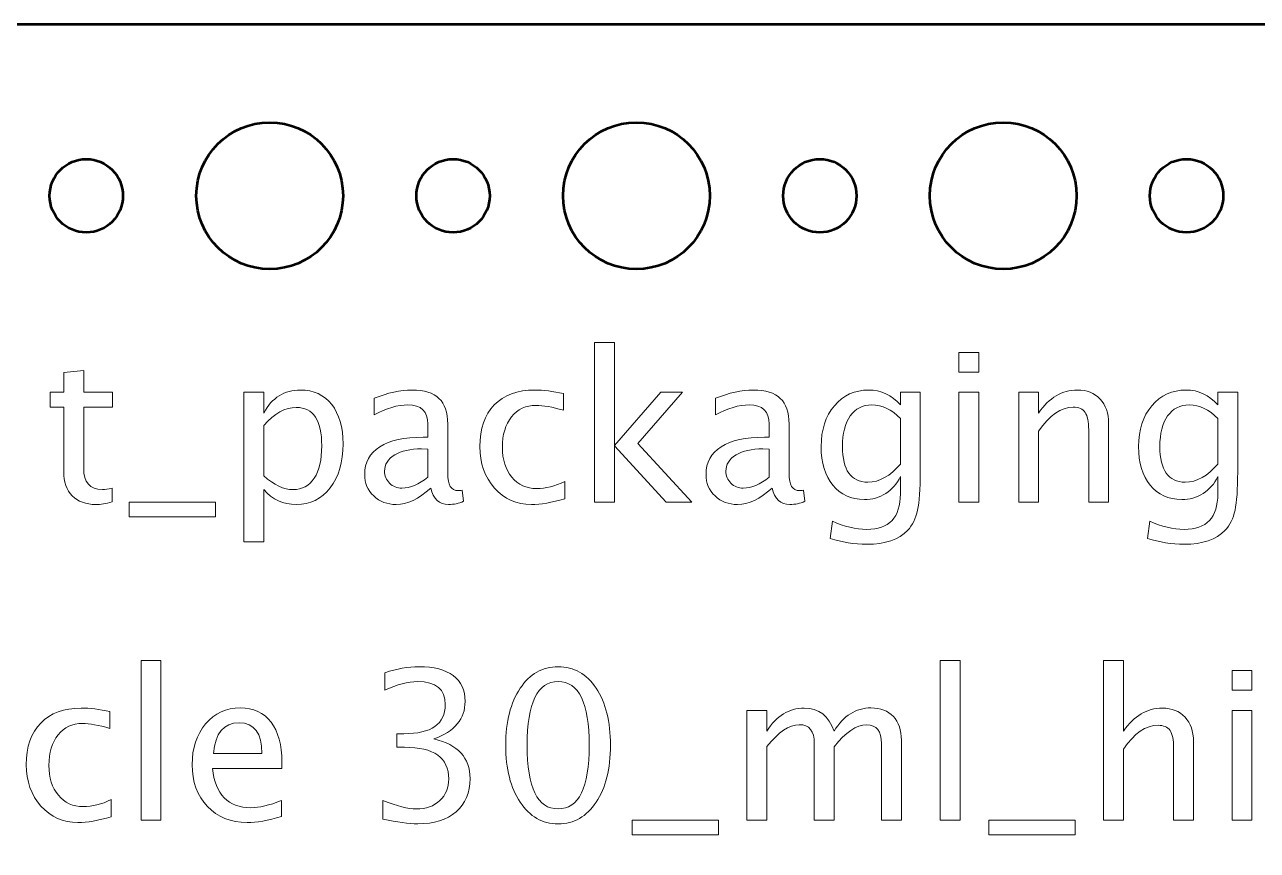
# Model space of a CAD drawing. Header units: centimetres. Extents: x -10.4 to 10.4, y -14.9 to 14.9.
# Drawn here: x -1.75 to 3.29, y 11.57 to 14.95 of the extents above; entities that cross this region are included whole.
import ezdxf

# ---------------------------------------------------------------- set-up
doc = ezdxf.new("R2010")
doc.units = ezdxf.units.CM
doc.header["$MEASUREMENT"] = 0
doc.layers.add('Layer 1', color=7, linetype='Continuous')

msp = doc.modelspace()

# ---------------------------------------------------------------- linework, layer by layer
at = {"layer": 'Layer 1', "lineweight": 53}
for points, knots in [([(-10.45, -14.45), (-10.45, -14.45), (-10.45, 14.45), (-10.45, 14.45), (-10.45, 14.45), (-10.45, 14.72614), (-10.22614, 14.95), (-9.95, 14.95), (-9.95, 14.95), (-9.95, 14.95), (9.95, 14.95), (9.95, 14.95), (9.95, 14.95), (10.22614, 14.95), (10.45, 14.72614), (10.45, 14.45), (10.45, 14.45), (10.45, 14.45), (10.45, -14.45), (10.45, -14.45), (10.45, -14.45), (10.45, -14.72614), (10.22614, -14.95), (9.95, -14.95), (9.95, -14.95), (9.95, -14.95), (-9.95, -14.95), (-9.95, -14.95), (-9.95, -14.95), (-10.22614, -14.95), (-10.45, -14.72614), (-10.45, -14.45)], [0, 0, 0, 0, 0.1111111, 0.1111111, 0.1111111, 0.1111111, 0.2222222, 0.2222222, 0.2222222, 0.2222222, 0.3333333, 0.3333333, 0.3333333, 0.3333333, 0.4444444, 0.4444444, 0.4444444, 0.4444444, 0.5555556, 0.5555556, 0.5555556, 0.5555556, 0.6666667, 0.6666667, 0.6666667, 0.6666667, 0.7777778, 0.7777778, 0.7777778, 0.7777778, 1, 1, 1, 1]), ([(-0.45, 14.25), (-0.45, 14.41569), (-0.58431, 14.55), (-0.75, 14.55), (-0.75, 14.55), (-0.91569, 14.55), (-1.05, 14.41569), (-1.05, 14.25), (-1.05, 14.25), (-1.05, 14.08431), (-0.91569, 13.95), (-0.75, 13.95), (-0.75, 13.95), (-0.58431, 13.95), (-0.45, 14.08431), (-0.45, 14.25)], [0, 0, 0, 0, 0.2, 0.2, 0.2, 0.2, 0.4, 0.4, 0.4, 0.4, 0.6, 0.6, 0.6, 0.6, 1, 1, 1, 1]), ([(1.05, 14.25), (1.05, 14.41569), (0.91569, 14.55), (0.75, 14.55), (0.75, 14.55), (0.58431, 14.55), (0.45, 14.41569), (0.45, 14.25), (0.45, 14.25), (0.45, 14.08431), (0.58431, 13.95), (0.75, 13.95), (0.75, 13.95), (0.91569, 13.95), (1.05, 14.08431), (1.05, 14.25)], [0, 0, 0, 0, 0.2, 0.2, 0.2, 0.2, 0.4, 0.4, 0.4, 0.4, 0.6, 0.6, 0.6, 0.6, 1, 1, 1, 1]), ([(2.55, 14.25), (2.55, 14.41569), (2.41569, 14.55), (2.25, 14.55), (2.25, 14.55), (2.08431, 14.55), (1.95, 14.41569), (1.95, 14.25), (1.95, 14.25), (1.95, 14.08431), (2.08431, 13.95), (2.25, 13.95), (2.25, 13.95), (2.41569, 13.95), (2.55, 14.08431), (2.55, 14.25)], [0, 0, 0, 0, 0.2, 0.2, 0.2, 0.2, 0.4, 0.4, 0.4, 0.4, 0.6, 0.6, 0.6, 0.6, 1, 1, 1, 1]), ([(-1.35, 14.25), (-1.35, 14.33284), (-1.41716, 14.4), (-1.5, 14.4), (-1.5, 14.4), (-1.58284, 14.4), (-1.65, 14.33284), (-1.65, 14.25), (-1.65, 14.25), (-1.65, 14.16716), (-1.58284, 14.1), (-1.5, 14.1), (-1.5, 14.1), (-1.41716, 14.1), (-1.35, 14.16716), (-1.35, 14.25)], [0, 0, 0, 0, 0.2, 0.2, 0.2, 0.2, 0.4, 0.4, 0.4, 0.4, 0.6, 0.6, 0.6, 0.6, 1, 1, 1, 1]), ([(0.15, 14.25), (0.15, 14.33284), (0.08284, 14.4), (0, 14.4), (0, 14.4), (-0.08284, 14.4), (-0.15, 14.33284), (-0.15, 14.25), (-0.15, 14.25), (-0.15, 14.16716), (-0.08284, 14.1), (0, 14.1), (0, 14.1), (0.08284, 14.1), (0.15, 14.16716), (0.15, 14.25)], [0, 0, 0, 0, 0.2, 0.2, 0.2, 0.2, 0.4, 0.4, 0.4, 0.4, 0.6, 0.6, 0.6, 0.6, 1, 1, 1, 1]), ([(1.65, 14.25), (1.65, 14.33284), (1.58284, 14.4), (1.5, 14.4), (1.5, 14.4), (1.41716, 14.4), (1.35, 14.33284), (1.35, 14.25), (1.35, 14.25), (1.35, 14.16716), (1.41716, 14.1), (1.5, 14.1), (1.5, 14.1), (1.58284, 14.1), (1.65, 14.16716), (1.65, 14.25)], [0, 0, 0, 0, 0.2, 0.2, 0.2, 0.2, 0.4, 0.4, 0.4, 0.4, 0.6, 0.6, 0.6, 0.6, 1, 1, 1, 1]), ([(3.15, 14.25), (3.15, 14.33284), (3.08284, 14.4), (3, 14.4), (3, 14.4), (2.91716, 14.4), (2.85, 14.33284), (2.85, 14.25), (2.85, 14.25), (2.85, 14.16716), (2.91716, 14.1), (3, 14.1), (3, 14.1), (3.08284, 14.1), (3.15, 14.16716), (3.15, 14.25)], [0, 0, 0, 0, 0.2, 0.2, 0.2, 0.2, 0.4, 0.4, 0.4, 0.4, 0.6, 0.6, 0.6, 0.6, 1, 1, 1, 1])]:
    msp.add_open_spline(points, degree=3, knots=knots, dxfattribs=at)
at = {"layer": 'Layer 1', "color": 5, "lineweight": 9}
for points, knots in [([(0.57856, 12.99732), (0.57856, 12.99732), (0.57856, 13.6501), (0.57856, 13.6501), (0.57856, 13.6501), (0.57856, 13.6501), (0.65984, 13.6501), (0.65984, 13.6501), (0.65984, 13.6501), (0.65984, 13.6501), (0.65984, 13.22832), (0.65984, 13.22832), (0.65984, 13.22832), (0.65984, 13.22832), (0.85034, 13.44606), (0.85034, 13.44606), (0.85034, 13.44606), (0.85034, 13.44606), (0.93811, 13.44606), (0.93811, 13.44606), (0.93811, 13.44606), (0.93811, 13.44606), (0.75608, 13.23665), (0.75608, 13.23665), (0.75608, 13.23665), (0.75608, 13.23665), (0.97621, 12.99732), (0.97621, 12.99732), (0.97621, 12.99732), (0.97621, 12.99732), (0.87151, 12.99732), (0.87151, 12.99732), (0.87151, 12.99732), (0.87151, 12.99732), (0.65984, 13.22747), (0.65984, 13.22747), (0.65984, 13.22747), (0.65984, 13.22747), (0.65984, 12.99732), (0.65984, 12.99732), (0.65984, 12.99732), (0.65984, 12.99732), (0.57856, 12.99732), (0.57856, 12.99732)], [0, 0, 0, 0, 0.0833333, 0.0833333, 0.0833333, 0.0833333, 0.1666667, 0.1666667, 0.1666667, 0.1666667, 0.25, 0.25, 0.25, 0.25, 0.3333333, 0.3333333, 0.3333333, 0.3333333, 0.4166667, 0.4166667, 0.4166667, 0.4166667, 0.5, 0.5, 0.5, 0.5, 0.5833333, 0.5833333, 0.5833333, 0.5833333, 0.6666667, 0.6666667, 0.6666667, 0.6666667, 0.75, 0.75, 0.75, 0.75, 0.8333333, 0.8333333, 0.8333333, 0.8333333, 1, 1, 1, 1]), ([(2.06884, 13.52818), (2.06884, 13.52818), (2.06884, 13.60946), (2.06884, 13.60946), (2.06884, 13.60946), (2.06884, 13.60946), (2.15012, 13.60946), (2.15012, 13.60946), (2.15012, 13.60946), (2.15012, 13.60946), (2.15012, 13.52818), (2.15012, 13.52818), (2.15012, 13.52818), (2.15012, 13.52818), (2.06884, 13.52818), (2.06884, 13.52818)], [0, 0, 0, 0, 0.2, 0.2, 0.2, 0.2, 0.4, 0.4, 0.4, 0.4, 0.6, 0.6, 0.6, 0.6, 1, 1, 1, 1]), ([(-1.39475, 12.99746), (-1.41987, 12.99055), (-1.44174, 12.98716), (-1.46022, 12.98716), (-1.46022, 12.98716), (-1.50171, 12.98716), (-1.53403, 12.99901), (-1.55717, 13.02272), (-1.55717, 13.02272), (-1.58045, 13.04643), (-1.59202, 13.07931), (-1.59202, 13.1215), (-1.59202, 13.1215), (-1.59202, 13.1215), (-1.59202, 13.38509), (-1.59202, 13.38509), (-1.59202, 13.38509), (-1.59202, 13.38509), (-1.64819, 13.38509), (-1.64819, 13.38509), (-1.64819, 13.38509), (-1.64819, 13.38509), (-1.64819, 13.44606), (-1.64819, 13.44606), (-1.64819, 13.44606), (-1.64819, 13.44606), (-1.59202, 13.44606), (-1.59202, 13.44606), (-1.59202, 13.44606), (-1.59202, 13.44606), (-1.59202, 13.52719), (-1.59202, 13.52719), (-1.59202, 13.52719), (-1.59202, 13.52719), (-1.51074, 13.53496), (-1.51074, 13.53496), (-1.51074, 13.53496), (-1.51074, 13.53496), (-1.51074, 13.44606), (-1.51074, 13.44606), (-1.51074, 13.44606), (-1.51074, 13.44606), (-1.39306, 13.44606), (-1.39306, 13.44606), (-1.39306, 13.44606), (-1.39306, 13.44606), (-1.39306, 13.38509), (-1.39306, 13.38509), (-1.39306, 13.38509), (-1.39306, 13.38509), (-1.51074, 13.38509), (-1.51074, 13.38509), (-1.51074, 13.38509), (-1.51074, 13.38509), (-1.51074, 13.13617), (-1.51074, 13.13617), (-1.51074, 13.13617), (-1.51074, 13.07747), (-1.4852, 13.04812), (-1.43426, 13.04812), (-1.43426, 13.04812), (-1.42339, 13.04812), (-1.41027, 13.04995), (-1.39475, 13.05348), (-1.39475, 13.05348), (-1.39475, 13.05348), (-1.39475, 12.99746), (-1.39475, 12.99746)], [0, 0, 0, 0, 0.0555556, 0.0555556, 0.0555556, 0.0555556, 0.1111111, 0.1111111, 0.1111111, 0.1111111, 0.1666667, 0.1666667, 0.1666667, 0.1666667, 0.2222222, 0.2222222, 0.2222222, 0.2222222, 0.2777778, 0.2777778, 0.2777778, 0.2777778, 0.3333333, 0.3333333, 0.3333333, 0.3333333, 0.3888889, 0.3888889, 0.3888889, 0.3888889, 0.4444444, 0.4444444, 0.4444444, 0.4444444, 0.5, 0.5, 0.5, 0.5, 0.5555556, 0.5555556, 0.5555556, 0.5555556, 0.6111111, 0.6111111, 0.6111111, 0.6111111, 0.6666667, 0.6666667, 0.6666667, 0.6666667, 0.7222222, 0.7222222, 0.7222222, 0.7222222, 0.7777778, 0.7777778, 0.7777778, 0.7777778, 0.8333333, 0.8333333, 0.8333333, 0.8333333, 0.8888889, 0.8888889, 0.8888889, 0.8888889, 1, 1, 1, 1]), ([(-0.85542, 12.83391), (-0.85542, 12.83391), (-0.85542, 13.44606), (-0.85542, 13.44606), (-0.85542, 13.44606), (-0.85542, 13.44606), (-0.77414, 13.44606), (-0.77414, 13.44606), (-0.77414, 13.44606), (-0.77414, 13.44606), (-0.77414, 13.36125), (-0.77414, 13.36125), (-0.77414, 13.36125), (-0.74084, 13.42404), (-0.69074, 13.45537), (-0.624, 13.45537), (-0.624, 13.45537), (-0.56995, 13.45537), (-0.52748, 13.43575), (-0.49643, 13.39638), (-0.49643, 13.39638), (-0.46539, 13.35701), (-0.44986, 13.30325), (-0.44986, 13.23509), (-0.44986, 13.23509), (-0.44986, 13.16087), (-0.4675, 13.1009), (-0.50264, 13.05546), (-0.50264, 13.05546), (-0.53778, 13.00988), (-0.58406, 12.98716), (-0.64135, 12.98716), (-0.64135, 12.98716), (-0.69455, 12.98716), (-0.73886, 13.00748), (-0.77414, 13.04826), (-0.77414, 13.04826), (-0.77414, 13.04826), (-0.77414, 12.83391), (-0.77414, 12.83391), (-0.77414, 12.83391), (-0.77414, 12.83391), (-0.85542, 12.83391), (-0.85542, 12.83391)], [0, 0, 0, 0, 0.0833333, 0.0833333, 0.0833333, 0.0833333, 0.1666667, 0.1666667, 0.1666667, 0.1666667, 0.25, 0.25, 0.25, 0.25, 0.3333333, 0.3333333, 0.3333333, 0.3333333, 0.4166667, 0.4166667, 0.4166667, 0.4166667, 0.5, 0.5, 0.5, 0.5, 0.5833333, 0.5833333, 0.5833333, 0.5833333, 0.6666667, 0.6666667, 0.6666667, 0.6666667, 0.75, 0.75, 0.75, 0.75, 0.8333333, 0.8333333, 0.8333333, 0.8333333, 1, 1, 1, 1]), ([(-0.0913, 13.05447), (-0.14012, 13.0096), (-0.18711, 12.98716), (-0.23227, 12.98716), (-0.23227, 12.98716), (-0.26938, 12.98716), (-0.30028, 12.99873), (-0.3247, 13.02201), (-0.3247, 13.02201), (-0.34925, 13.0453), (-0.36153, 13.07465), (-0.36153, 13.11007), (-0.36153, 13.11007), (-0.36153, 13.15903), (-0.34092, 13.19671), (-0.29972, 13.22296), (-0.29972, 13.22296), (-0.25851, 13.2492), (-0.19939, 13.26233), (-0.12234, 13.26233), (-0.12234, 13.26233), (-0.12234, 13.26233), (-0.10329, 13.26233), (-0.10329, 13.26233), (-0.10329, 13.26233), (-0.10329, 13.26233), (-0.10329, 13.31637), (-0.10329, 13.31637), (-0.10329, 13.31637), (-0.10329, 13.36844), (-0.13039, 13.39441), (-0.18471, 13.39441), (-0.18471, 13.39441), (-0.22676, 13.39441), (-0.27277, 13.38114), (-0.32258, 13.35461), (-0.32258, 13.35461), (-0.32258, 13.35461), (-0.32258, 13.4215), (-0.32258, 13.4215), (-0.32258, 13.4215), (-0.26783, 13.44408), (-0.21618, 13.45537), (-0.16778, 13.45537), (-0.16778, 13.45537), (-0.11797, 13.45537), (-0.08114, 13.44408), (-0.05757, 13.42136), (-0.05757, 13.42136), (-0.03387, 13.39864), (-0.02201, 13.36365), (-0.02201, 13.31637), (-0.02201, 13.31637), (-0.02201, 13.31637), (-0.02201, 13.1136), (-0.02201, 13.1136), (-0.02201, 13.1136), (-0.02201, 13.06717), (-0.00776, 13.04389), (0.02089, 13.04389), (0.02089, 13.04389), (0.02441, 13.04389), (0.02964, 13.04445), (0.03655, 13.04558), (0.03655, 13.04558), (0.03655, 13.04558), (0.04234, 13.00042), (0.04234, 13.00042), (0.04234, 13.00042), (0.02385, 12.99153), (0.00353, 12.98716), (-0.01877, 12.98716), (-0.01877, 12.98716), (-0.05673, 12.98716), (-0.08086, 13.0096), (-0.0913, 13.05447)], [0, 0, 0, 0, 0.05, 0.05, 0.05, 0.05, 0.1, 0.1, 0.1, 0.1, 0.15, 0.15, 0.15, 0.15, 0.2, 0.2, 0.2, 0.2, 0.25, 0.25, 0.25, 0.25, 0.3, 0.3, 0.3, 0.3, 0.35, 0.35, 0.35, 0.35, 0.4, 0.4, 0.4, 0.4, 0.45, 0.45, 0.45, 0.45, 0.5, 0.5, 0.5, 0.5, 0.55, 0.55, 0.55, 0.55, 0.6, 0.6, 0.6, 0.6, 0.65, 0.65, 0.65, 0.65, 0.7, 0.7, 0.7, 0.7, 0.75, 0.75, 0.75, 0.75, 0.8, 0.8, 0.8, 0.8, 0.85, 0.85, 0.85, 0.85, 0.9, 0.9, 0.9, 0.9, 1, 1, 1, 1]), ([(0.45649, 13.01087), (0.40386, 12.99506), (0.35842, 12.98716), (0.32018, 12.98716), (0.32018, 12.98716), (0.2595, 12.98716), (0.20927, 13.0096), (0.16933, 13.05433), (0.16933, 13.05433), (0.1294, 13.0992), (0.10936, 13.15579), (0.10936, 13.22395), (0.10936, 13.22395), (0.10936, 13.29676), (0.12912, 13.35363), (0.16863, 13.39427), (0.16863, 13.39427), (0.20814, 13.43505), (0.26331, 13.45537), (0.33415, 13.45537), (0.33415, 13.45537), (0.36901, 13.45537), (0.40823, 13.45057), (0.45141, 13.44098), (0.45141, 13.44098), (0.45141, 13.44098), (0.45141, 13.37239), (0.45141, 13.37239), (0.45141, 13.37239), (0.40555, 13.38594), (0.36816, 13.39271), (0.33937, 13.39271), (0.33937, 13.39271), (0.2976, 13.39271), (0.26416, 13.37705), (0.23918, 13.34587), (0.23918, 13.34587), (0.21421, 13.31468), (0.20165, 13.27305), (0.20165, 13.22112), (0.20165, 13.22112), (0.20165, 13.17075), (0.21463, 13.13011), (0.24045, 13.09892), (0.24045, 13.09892), (0.26628, 13.06788), (0.3, 13.05235), (0.34191, 13.05235), (0.34191, 13.05235), (0.37902, 13.05235), (0.41712, 13.06195), (0.45649, 13.08114), (0.45649, 13.08114), (0.45649, 13.08114), (0.45649, 13.01087), (0.45649, 13.01087)], [0, 0, 0, 0, 0.0666667, 0.0666667, 0.0666667, 0.0666667, 0.1333333, 0.1333333, 0.1333333, 0.1333333, 0.2, 0.2, 0.2, 0.2, 0.2666667, 0.2666667, 0.2666667, 0.2666667, 0.3333333, 0.3333333, 0.3333333, 0.3333333, 0.4, 0.4, 0.4, 0.4, 0.4666667, 0.4666667, 0.4666667, 0.4666667, 0.5333333, 0.5333333, 0.5333333, 0.5333333, 0.6, 0.6, 0.6, 0.6, 0.6666667, 0.6666667, 0.6666667, 0.6666667, 0.7333333, 0.7333333, 0.7333333, 0.7333333, 0.8, 0.8, 0.8, 0.8, 0.8666667, 0.8666667, 0.8666667, 0.8666667, 1, 1, 1, 1]), ([(1.30472, 13.05447), (1.2559, 13.0096), (1.20891, 12.98716), (1.16375, 12.98716), (1.16375, 12.98716), (1.12664, 12.98716), (1.09574, 12.99873), (1.07132, 13.02201), (1.07132, 13.02201), (1.04677, 13.0453), (1.03449, 13.07465), (1.03449, 13.11007), (1.03449, 13.11007), (1.03449, 13.15903), (1.0551, 13.19671), (1.0963, 13.22296), (1.0963, 13.22296), (1.13751, 13.2492), (1.19663, 13.26233), (1.27368, 13.26233), (1.27368, 13.26233), (1.27368, 13.26233), (1.29273, 13.26233), (1.29273, 13.26233), (1.29273, 13.26233), (1.29273, 13.26233), (1.29273, 13.31637), (1.29273, 13.31637), (1.29273, 13.31637), (1.29273, 13.36844), (1.26563, 13.39441), (1.21131, 13.39441), (1.21131, 13.39441), (1.16926, 13.39441), (1.12325, 13.38114), (1.07344, 13.35461), (1.07344, 13.35461), (1.07344, 13.35461), (1.07344, 13.4215), (1.07344, 13.4215), (1.07344, 13.4215), (1.12819, 13.44408), (1.17984, 13.45537), (1.22824, 13.45537), (1.22824, 13.45537), (1.27805, 13.45537), (1.31488, 13.44408), (1.33845, 13.42136), (1.33845, 13.42136), (1.36215, 13.39864), (1.37401, 13.36365), (1.37401, 13.31637), (1.37401, 13.31637), (1.37401, 13.31637), (1.37401, 13.1136), (1.37401, 13.1136), (1.37401, 13.1136), (1.37401, 13.06717), (1.38826, 13.04389), (1.41691, 13.04389), (1.41691, 13.04389), (1.42043, 13.04389), (1.42566, 13.04445), (1.43257, 13.04558), (1.43257, 13.04558), (1.43257, 13.04558), (1.43836, 13.00042), (1.43836, 13.00042), (1.43836, 13.00042), (1.41987, 12.99153), (1.39955, 12.98716), (1.37725, 12.98716), (1.37725, 12.98716), (1.33929, 12.98716), (1.31516, 13.0096), (1.30472, 13.05447)], [0, 0, 0, 0, 0.05, 0.05, 0.05, 0.05, 0.1, 0.1, 0.1, 0.1, 0.15, 0.15, 0.15, 0.15, 0.2, 0.2, 0.2, 0.2, 0.25, 0.25, 0.25, 0.25, 0.3, 0.3, 0.3, 0.3, 0.35, 0.35, 0.35, 0.35, 0.4, 0.4, 0.4, 0.4, 0.45, 0.45, 0.45, 0.45, 0.5, 0.5, 0.5, 0.5, 0.55, 0.55, 0.55, 0.55, 0.6, 0.6, 0.6, 0.6, 0.65, 0.65, 0.65, 0.65, 0.7, 0.7, 0.7, 0.7, 0.75, 0.75, 0.75, 0.75, 0.8, 0.8, 0.8, 0.8, 0.85, 0.85, 0.85, 0.85, 0.9, 0.9, 0.9, 0.9, 1, 1, 1, 1]), ([(1.54263, 12.84831), (1.54263, 12.84831), (1.55223, 12.91858), (1.55223, 12.91858), (1.55223, 12.91858), (1.59936, 12.89657), (1.64607, 12.88556), (1.69221, 12.88556), (1.69221, 12.88556), (1.78379, 12.88556), (1.82965, 12.9341), (1.82965, 13.03105), (1.82965, 13.03105), (1.82965, 13.03105), (1.82965, 13.1016), (1.82965, 13.1016), (1.82965, 13.1016), (1.81554, 13.07183), (1.79551, 13.04883), (1.7694, 13.03232), (1.7694, 13.03232), (1.74329, 13.01581), (1.71423, 13.00748), (1.68219, 13.00748), (1.68219, 13.00748), (1.62787, 13.00748), (1.58483, 13.02695), (1.55308, 13.0659), (1.55308, 13.0659), (1.52133, 13.10485), (1.50538, 13.15762), (1.50538, 13.22423), (1.50538, 13.22423), (1.50538, 13.29238), (1.52344, 13.34798), (1.55957, 13.39102), (1.55957, 13.39102), (1.59583, 13.43392), (1.64254, 13.45537), (1.69997, 13.45537), (1.69997, 13.45537), (1.75021, 13.45537), (1.79353, 13.43505), (1.82965, 13.39427), (1.82965, 13.39427), (1.82965, 13.39427), (1.82965, 13.44606), (1.82965, 13.44606), (1.82965, 13.44606), (1.82965, 13.44606), (1.91094, 13.44606), (1.91094, 13.44606), (1.91094, 13.44606), (1.91094, 13.44606), (1.91094, 13.1198), (1.91094, 13.1198), (1.91094, 13.1198), (1.91094, 13.04967), (1.90727, 12.99774), (1.89993, 12.96402), (1.89993, 12.96402), (1.89273, 12.93029), (1.8789, 12.90263), (1.85886, 12.88119), (1.85886, 12.88119), (1.8233, 12.84351), (1.76771, 12.8246), (1.69221, 12.8246), (1.69221, 12.8246), (1.64042, 12.8246), (1.59061, 12.8325), (1.54263, 12.84831)], [0, 0, 0, 0, 0.0526316, 0.0526316, 0.0526316, 0.0526316, 0.1052632, 0.1052632, 0.1052632, 0.1052632, 0.1578947, 0.1578947, 0.1578947, 0.1578947, 0.2105263, 0.2105263, 0.2105263, 0.2105263, 0.2631579, 0.2631579, 0.2631579, 0.2631579, 0.3157895, 0.3157895, 0.3157895, 0.3157895, 0.3684211, 0.3684211, 0.3684211, 0.3684211, 0.4210526, 0.4210526, 0.4210526, 0.4210526, 0.4736842, 0.4736842, 0.4736842, 0.4736842, 0.5263158, 0.5263158, 0.5263158, 0.5263158, 0.5789474, 0.5789474, 0.5789474, 0.5789474, 0.6315789, 0.6315789, 0.6315789, 0.6315789, 0.6842105, 0.6842105, 0.6842105, 0.6842105, 0.7368421, 0.7368421, 0.7368421, 0.7368421, 0.7894737, 0.7894737, 0.7894737, 0.7894737, 0.8421053, 0.8421053, 0.8421053, 0.8421053, 0.8947368, 0.8947368, 0.8947368, 0.8947368, 1, 1, 1, 1]), ([(2.06884, 12.99732), (2.06884, 12.99732), (2.06884, 13.44606), (2.06884, 13.44606), (2.06884, 13.44606), (2.06884, 13.44606), (2.15012, 13.44606), (2.15012, 13.44606), (2.15012, 13.44606), (2.15012, 13.44606), (2.15012, 12.99732), (2.15012, 12.99732), (2.15012, 12.99732), (2.15012, 12.99732), (2.06884, 12.99732), (2.06884, 12.99732)], [0, 0, 0, 0, 0.2, 0.2, 0.2, 0.2, 0.4, 0.4, 0.4, 0.4, 0.6, 0.6, 0.6, 0.6, 1, 1, 1, 1]), ([(2.31353, 12.99732), (2.31353, 12.99732), (2.31353, 13.44606), (2.31353, 13.44606), (2.31353, 13.44606), (2.31353, 13.44606), (2.39481, 13.44606), (2.39481, 13.44606), (2.39481, 13.44606), (2.39481, 13.44606), (2.39481, 13.36125), (2.39481, 13.36125), (2.39481, 13.36125), (2.43785, 13.42404), (2.49063, 13.45537), (2.553, 13.45537), (2.553, 13.45537), (2.59223, 13.45537), (2.62341, 13.44309), (2.64641, 13.4184), (2.64641, 13.4184), (2.66941, 13.39384), (2.68099, 13.36068), (2.68099, 13.3192), (2.68099, 13.3192), (2.68099, 13.3192), (2.68099, 12.99732), (2.68099, 12.99732), (2.68099, 12.99732), (2.68099, 12.99732), (2.5997, 12.99732), (2.5997, 12.99732), (2.5997, 12.99732), (2.5997, 12.99732), (2.5997, 13.29267), (2.5997, 13.29267), (2.5997, 13.29267), (2.5997, 13.32597), (2.59477, 13.34968), (2.58503, 13.36379), (2.58503, 13.36379), (2.57515, 13.37804), (2.55892, 13.38509), (2.5362, 13.38509), (2.5362, 13.38509), (2.48625, 13.38509), (2.43912, 13.3525), (2.39481, 13.2873), (2.39481, 13.2873), (2.39481, 13.2873), (2.39481, 12.99732), (2.39481, 12.99732), (2.39481, 12.99732), (2.39481, 12.99732), (2.31353, 12.99732), (2.31353, 12.99732)], [0, 0, 0, 0, 0.0666667, 0.0666667, 0.0666667, 0.0666667, 0.1333333, 0.1333333, 0.1333333, 0.1333333, 0.2, 0.2, 0.2, 0.2, 0.2666667, 0.2666667, 0.2666667, 0.2666667, 0.3333333, 0.3333333, 0.3333333, 0.3333333, 0.4, 0.4, 0.4, 0.4, 0.4666667, 0.4666667, 0.4666667, 0.4666667, 0.5333333, 0.5333333, 0.5333333, 0.5333333, 0.6, 0.6, 0.6, 0.6, 0.6666667, 0.6666667, 0.6666667, 0.6666667, 0.7333333, 0.7333333, 0.7333333, 0.7333333, 0.8, 0.8, 0.8, 0.8, 0.8666667, 0.8666667, 0.8666667, 0.8666667, 1, 1, 1, 1]), ([(2.84072, 12.84831), (2.84072, 12.84831), (2.85032, 12.91858), (2.85032, 12.91858), (2.85032, 12.91858), (2.89745, 12.89657), (2.94416, 12.88556), (2.9903, 12.88556), (2.9903, 12.88556), (3.08188, 12.88556), (3.12774, 12.9341), (3.12774, 13.03105), (3.12774, 13.03105), (3.12774, 13.03105), (3.12774, 13.1016), (3.12774, 13.1016), (3.12774, 13.1016), (3.11363, 13.07183), (3.0936, 13.04883), (3.06749, 13.03232), (3.06749, 13.03232), (3.04138, 13.01581), (3.01232, 13.00748), (2.98028, 13.00748), (2.98028, 13.00748), (2.92596, 13.00748), (2.88292, 13.02695), (2.85117, 13.0659), (2.85117, 13.0659), (2.81942, 13.10485), (2.80347, 13.15762), (2.80347, 13.22423), (2.80347, 13.22423), (2.80347, 13.29238), (2.82153, 13.34798), (2.85766, 13.39102), (2.85766, 13.39102), (2.89392, 13.43392), (2.94063, 13.45537), (2.99806, 13.45537), (2.99806, 13.45537), (3.0483, 13.45537), (3.09162, 13.43505), (3.12774, 13.39427), (3.12774, 13.39427), (3.12774, 13.39427), (3.12774, 13.44606), (3.12774, 13.44606), (3.12774, 13.44606), (3.12774, 13.44606), (3.20903, 13.44606), (3.20903, 13.44606), (3.20903, 13.44606), (3.20903, 13.44606), (3.20903, 13.1198), (3.20903, 13.1198), (3.20903, 13.1198), (3.20903, 13.04967), (3.20536, 12.99774), (3.19802, 12.96402), (3.19802, 12.96402), (3.19082, 12.93029), (3.17699, 12.90263), (3.15695, 12.88119), (3.15695, 12.88119), (3.12139, 12.84351), (3.0658, 12.8246), (2.9903, 12.8246), (2.9903, 12.8246), (2.93851, 12.8246), (2.8887, 12.8325), (2.84072, 12.84831)], [0, 0, 0, 0, 0.0526316, 0.0526316, 0.0526316, 0.0526316, 0.1052632, 0.1052632, 0.1052632, 0.1052632, 0.1578947, 0.1578947, 0.1578947, 0.1578947, 0.2105263, 0.2105263, 0.2105263, 0.2105263, 0.2631579, 0.2631579, 0.2631579, 0.2631579, 0.3157895, 0.3157895, 0.3157895, 0.3157895, 0.3684211, 0.3684211, 0.3684211, 0.3684211, 0.4210526, 0.4210526, 0.4210526, 0.4210526, 0.4736842, 0.4736842, 0.4736842, 0.4736842, 0.5263158, 0.5263158, 0.5263158, 0.5263158, 0.5789474, 0.5789474, 0.5789474, 0.5789474, 0.6315789, 0.6315789, 0.6315789, 0.6315789, 0.6842105, 0.6842105, 0.6842105, 0.6842105, 0.7368421, 0.7368421, 0.7368421, 0.7368421, 0.7894737, 0.7894737, 0.7894737, 0.7894737, 0.8421053, 0.8421053, 0.8421053, 0.8421053, 0.8947368, 0.8947368, 0.8947368, 0.8947368, 1, 1, 1, 1]), ([(-0.77414, 13.10428), (-0.73223, 13.06689), (-0.69229, 13.04812), (-0.65434, 13.04812), (-0.65434, 13.04812), (-0.61694, 13.04812), (-0.58801, 13.06378), (-0.56769, 13.09497), (-0.56769, 13.09497), (-0.54723, 13.12615), (-0.53707, 13.17004), (-0.53707, 13.22677), (-0.53707, 13.22677), (-0.53707, 13.33175), (-0.57179, 13.38425), (-0.64121, 13.38425), (-0.64121, 13.38425), (-0.68665, 13.38425), (-0.73096, 13.35969), (-0.77414, 13.31045), (-0.77414, 13.31045), (-0.77414, 13.31045), (-0.77414, 13.10428), (-0.77414, 13.10428)], [0, 0, 0, 0, 0.1428571, 0.1428571, 0.1428571, 0.1428571, 0.2857143, 0.2857143, 0.2857143, 0.2857143, 0.4285714, 0.4285714, 0.4285714, 0.4285714, 0.5714286, 0.5714286, 0.5714286, 0.5714286, 0.7142857, 0.7142857, 0.7142857, 0.7142857, 1, 1, 1, 1]), ([(1.82965, 13.15254), (1.82965, 13.15254), (1.82965, 13.33867), (1.82965, 13.33867), (1.82965, 13.33867), (1.79381, 13.37578), (1.75472, 13.39441), (1.71253, 13.39441), (1.71253, 13.39441), (1.675, 13.39441), (1.64565, 13.37945), (1.62448, 13.34939), (1.62448, 13.34939), (1.60317, 13.31948), (1.59259, 13.27785), (1.59259, 13.22479), (1.59259, 13.22479), (1.59259, 13.12728), (1.62716, 13.0786), (1.69645, 13.0786), (1.69645, 13.0786), (1.74358, 13.0786), (1.78803, 13.10329), (1.82965, 13.15254)], [0, 0, 0, 0, 0.1428571, 0.1428571, 0.1428571, 0.1428571, 0.2857143, 0.2857143, 0.2857143, 0.2857143, 0.4285714, 0.4285714, 0.4285714, 0.4285714, 0.5714286, 0.5714286, 0.5714286, 0.5714286, 0.7142857, 0.7142857, 0.7142857, 0.7142857, 1, 1, 1, 1]), ([(3.12774, 13.15254), (3.12774, 13.15254), (3.12774, 13.33867), (3.12774, 13.33867), (3.12774, 13.33867), (3.0919, 13.37578), (3.05281, 13.39441), (3.01062, 13.39441), (3.01062, 13.39441), (2.97309, 13.39441), (2.94374, 13.37945), (2.92257, 13.34939), (2.92257, 13.34939), (2.90126, 13.31948), (2.89068, 13.27785), (2.89068, 13.22479), (2.89068, 13.22479), (2.89068, 13.12728), (2.92525, 13.0786), (2.99454, 13.0786), (2.99454, 13.0786), (3.04167, 13.0786), (3.08612, 13.10329), (3.12774, 13.15254)], [0, 0, 0, 0, 0.1428571, 0.1428571, 0.1428571, 0.1428571, 0.2857143, 0.2857143, 0.2857143, 0.2857143, 0.4285714, 0.4285714, 0.4285714, 0.4285714, 0.5714286, 0.5714286, 0.5714286, 0.5714286, 0.7142857, 0.7142857, 0.7142857, 0.7142857, 1, 1, 1, 1]), ([(-0.10329, 13.09878), (-0.10329, 13.09878), (-0.10329, 13.21407), (-0.10329, 13.21407), (-0.10329, 13.21407), (-0.10329, 13.21407), (-0.1294, 13.21491), (-0.1294, 13.21491), (-0.1294, 13.21491), (-0.17455, 13.21491), (-0.21096, 13.20659), (-0.23876, 13.18994), (-0.23876, 13.18994), (-0.26642, 13.17315), (-0.28025, 13.15099), (-0.28025, 13.12333), (-0.28025, 13.12333), (-0.28025, 13.104), (-0.27333, 13.08763), (-0.25964, 13.07423), (-0.25964, 13.07423), (-0.24581, 13.06082), (-0.22902, 13.05405), (-0.20913, 13.05405), (-0.20913, 13.05405), (-0.17526, 13.05405), (-0.13998, 13.069), (-0.10329, 13.09878)], [0, 0, 0, 0, 0.125, 0.125, 0.125, 0.125, 0.25, 0.25, 0.25, 0.25, 0.375, 0.375, 0.375, 0.375, 0.5, 0.5, 0.5, 0.5, 0.625, 0.625, 0.625, 0.625, 0.75, 0.75, 0.75, 0.75, 1, 1, 1, 1]), ([(1.29273, 13.09878), (1.29273, 13.09878), (1.29273, 13.21407), (1.29273, 13.21407), (1.29273, 13.21407), (1.29273, 13.21407), (1.26662, 13.21491), (1.26662, 13.21491), (1.26662, 13.21491), (1.22147, 13.21491), (1.18506, 13.20659), (1.15726, 13.18994), (1.15726, 13.18994), (1.1296, 13.17315), (1.11577, 13.15099), (1.11577, 13.12333), (1.11577, 13.12333), (1.11577, 13.104), (1.12269, 13.08763), (1.13638, 13.07423), (1.13638, 13.07423), (1.15021, 13.06082), (1.167, 13.05405), (1.18689, 13.05405), (1.18689, 13.05405), (1.22076, 13.05405), (1.25604, 13.069), (1.29273, 13.09878)], [0, 0, 0, 0, 0.125, 0.125, 0.125, 0.125, 0.25, 0.25, 0.25, 0.25, 0.375, 0.375, 0.375, 0.375, 0.5, 0.5, 0.5, 0.5, 0.625, 0.625, 0.625, 0.625, 0.75, 0.75, 0.75, 0.75, 1, 1, 1, 1]), ([(-1.32448, 12.93636), (-1.32448, 12.93636), (-1.32448, 12.99732), (-1.32448, 12.99732), (-1.32448, 12.99732), (-1.32448, 12.99732), (-0.97227, 12.99732), (-0.97227, 12.99732), (-0.97227, 12.99732), (-0.97227, 12.99732), (-0.97227, 12.93636), (-0.97227, 12.93636), (-0.97227, 12.93636), (-0.97227, 12.93636), (-1.32448, 12.93636), (-1.32448, 12.93636)], [0, 0, 0, 0, 0.2, 0.2, 0.2, 0.2, 0.4, 0.4, 0.4, 0.4, 0.6, 0.6, 0.6, 0.6, 1, 1, 1, 1]), ([(-1.27623, 11.69628), (-1.27623, 11.69628), (-1.27623, 12.34906), (-1.27623, 12.34906), (-1.27623, 12.34906), (-1.27623, 12.34906), (-1.19495, 12.34906), (-1.19495, 12.34906), (-1.19495, 12.34906), (-1.19495, 12.34906), (-1.19495, 11.69628), (-1.19495, 11.69628), (-1.19495, 11.69628), (-1.19495, 11.69628), (-1.27623, 11.69628), (-1.27623, 11.69628)], [0, 0, 0, 0, 0.2, 0.2, 0.2, 0.2, 0.4, 0.4, 0.4, 0.4, 0.6, 0.6, 0.6, 0.6, 1, 1, 1, 1]), ([(-0.28689, 11.70051), (-0.28689, 11.70051), (-0.28689, 11.77671), (-0.28689, 11.77671), (-0.28689, 11.77671), (-0.22875, 11.75357), (-0.18317, 11.742), (-0.14973, 11.742), (-0.14973, 11.742), (-0.11036, 11.742), (-0.07861, 11.75329), (-0.0542, 11.77601), (-0.0542, 11.77601), (-0.02978, 11.79873), (-0.01765, 11.82836), (-0.01765, 11.86477), (-0.01765, 11.86477), (-0.01765, 11.95113), (-0.07776, 11.99431), (-0.19799, 11.99431), (-0.19799, 11.99431), (-0.19799, 11.99431), (-0.23016, 11.99431), (-0.23016, 11.99431), (-0.23016, 11.99431), (-0.23016, 11.99431), (-0.23016, 12.04892), (-0.23016, 12.04892), (-0.23016, 12.04892), (-0.23016, 12.04892), (-0.20166, 12.04934), (-0.20166, 12.04934), (-0.20166, 12.04934), (-0.08863, 12.04934), (-0.03204, 12.08913), (-0.03204, 12.16886), (-0.03204, 12.16886), (-0.03204, 12.23138), (-0.06958, 12.2627), (-0.14451, 12.2627), (-0.14451, 12.2627), (-0.18472, 12.2627), (-0.22932, 12.25113), (-0.27842, 12.22799), (-0.27842, 12.22799), (-0.27842, 12.22799), (-0.27842, 12.29911), (-0.27842, 12.29911), (-0.27842, 12.29911), (-0.2303, 12.31548), (-0.18388, 12.32366), (-0.13929, 12.32366), (-0.13929, 12.32366), (-0.07861, 12.32366), (-0.0319, 12.31153), (0.00055, 12.28726), (0.00055, 12.28726), (0.03301, 12.26313), (0.04924, 12.22799), (0.04924, 12.18199), (0.04924, 12.18199), (0.04924, 12.11016), (0.00676, 12.05894), (-0.07833, 12.02846), (-0.07833, 12.02846), (0.02031, 12.00546), (0.06956, 11.95141), (0.06956, 11.86604), (0.06956, 11.86604), (0.06956, 11.80846), (0.05051, 11.76317), (0.01255, 11.73029), (0.01255, 11.73029), (-0.02541, 11.69741), (-0.07762, 11.68104), (-0.14394, 11.68104), (-0.14394, 11.68104), (-0.18176, 11.68104), (-0.22932, 11.68753), (-0.28689, 11.70051)], [0, 0, 0, 0, 0.047619, 0.047619, 0.047619, 0.047619, 0.0952381, 0.0952381, 0.0952381, 0.0952381, 0.1428571, 0.1428571, 0.1428571, 0.1428571, 0.1904762, 0.1904762, 0.1904762, 0.1904762, 0.2380952, 0.2380952, 0.2380952, 0.2380952, 0.2857143, 0.2857143, 0.2857143, 0.2857143, 0.3333333, 0.3333333, 0.3333333, 0.3333333, 0.3809524, 0.3809524, 0.3809524, 0.3809524, 0.4285714, 0.4285714, 0.4285714, 0.4285714, 0.4761905, 0.4761905, 0.4761905, 0.4761905, 0.5238095, 0.5238095, 0.5238095, 0.5238095, 0.5714286, 0.5714286, 0.5714286, 0.5714286, 0.6190476, 0.6190476, 0.6190476, 0.6190476, 0.6666667, 0.6666667, 0.6666667, 0.6666667, 0.7142857, 0.7142857, 0.7142857, 0.7142857, 0.7619048, 0.7619048, 0.7619048, 0.7619048, 0.8095238, 0.8095238, 0.8095238, 0.8095238, 0.8571429, 0.8571429, 0.8571429, 0.8571429, 0.9047619, 0.9047619, 0.9047619, 0.9047619, 1, 1, 1, 1]), ([(0.42968, 11.68104), (0.36547, 11.68104), (0.31368, 11.71053), (0.27445, 11.76938), (0.27445, 11.76938), (0.23508, 11.82822), (0.21547, 11.90583), (0.21547, 12.00235), (0.21547, 12.00235), (0.21547, 12.09887), (0.23508, 12.17648), (0.27445, 12.23533), (0.27445, 12.23533), (0.31368, 12.29417), (0.36547, 12.32366), (0.42968, 12.32366), (0.42968, 12.32366), (0.49417, 12.32366), (0.54595, 12.29431), (0.58518, 12.23561), (0.58518, 12.23561), (0.62427, 12.17691), (0.64389, 12.09915), (0.64389, 12.00235), (0.64389, 12.00235), (0.64389, 11.90583), (0.62427, 11.82822), (0.58518, 11.76938), (0.58518, 11.76938), (0.54595, 11.71053), (0.49417, 11.68104), (0.42968, 11.68104)], [0, 0, 0, 0, 0.1111111, 0.1111111, 0.1111111, 0.1111111, 0.2222222, 0.2222222, 0.2222222, 0.2222222, 0.3333333, 0.3333333, 0.3333333, 0.3333333, 0.4444444, 0.4444444, 0.4444444, 0.4444444, 0.5555556, 0.5555556, 0.5555556, 0.5555556, 0.6666667, 0.6666667, 0.6666667, 0.6666667, 0.7777778, 0.7777778, 0.7777778, 0.7777778, 1, 1, 1, 1]), ([(1.99264, 11.69628), (1.99264, 11.69628), (1.99264, 12.34906), (1.99264, 12.34906), (1.99264, 12.34906), (1.99264, 12.34906), (2.07392, 12.34906), (2.07392, 12.34906), (2.07392, 12.34906), (2.07392, 12.34906), (2.07392, 11.69628), (2.07392, 11.69628), (2.07392, 11.69628), (2.07392, 11.69628), (1.99264, 11.69628), (1.99264, 11.69628)], [0, 0, 0, 0, 0.2, 0.2, 0.2, 0.2, 0.4, 0.4, 0.4, 0.4, 0.6, 0.6, 0.6, 0.6, 1, 1, 1, 1]), ([(2.66067, 11.69628), (2.66067, 11.69628), (2.66067, 12.34906), (2.66067, 12.34906), (2.66067, 12.34906), (2.66067, 12.34906), (2.74195, 12.34906), (2.74195, 12.34906), (2.74195, 12.34906), (2.74195, 12.34906), (2.74195, 12.06021), (2.74195, 12.06021), (2.74195, 12.06021), (2.78499, 12.123), (2.83777, 12.15433), (2.90014, 12.15433), (2.90014, 12.15433), (2.93937, 12.15433), (2.97055, 12.14205), (2.99355, 12.11736), (2.99355, 12.11736), (3.01655, 12.0928), (3.02813, 12.05964), (3.02813, 12.01816), (3.02813, 12.01816), (3.02813, 12.01816), (3.02813, 11.69628), (3.02813, 11.69628), (3.02813, 11.69628), (3.02813, 11.69628), (2.94684, 11.69628), (2.94684, 11.69628), (2.94684, 11.69628), (2.94684, 11.69628), (2.94684, 11.99163), (2.94684, 11.99163), (2.94684, 11.99163), (2.94684, 12.02493), (2.94191, 12.04864), (2.93217, 12.06275), (2.93217, 12.06275), (2.92229, 12.077), (2.90606, 12.08405), (2.88334, 12.08405), (2.88334, 12.08405), (2.83339, 12.08405), (2.78626, 12.05146), (2.74195, 11.98626), (2.74195, 11.98626), (2.74195, 11.98626), (2.74195, 11.69628), (2.74195, 11.69628), (2.74195, 11.69628), (2.74195, 11.69628), (2.66067, 11.69628), (2.66067, 11.69628)], [0, 0, 0, 0, 0.0666667, 0.0666667, 0.0666667, 0.0666667, 0.1333333, 0.1333333, 0.1333333, 0.1333333, 0.2, 0.2, 0.2, 0.2, 0.2666667, 0.2666667, 0.2666667, 0.2666667, 0.3333333, 0.3333333, 0.3333333, 0.3333333, 0.4, 0.4, 0.4, 0.4, 0.4666667, 0.4666667, 0.4666667, 0.4666667, 0.5333333, 0.5333333, 0.5333333, 0.5333333, 0.6, 0.6, 0.6, 0.6, 0.6666667, 0.6666667, 0.6666667, 0.6666667, 0.7333333, 0.7333333, 0.7333333, 0.7333333, 0.8, 0.8, 0.8, 0.8, 0.8666667, 0.8666667, 0.8666667, 0.8666667, 1, 1, 1, 1]), ([(3.18617, 12.22714), (3.18617, 12.22714), (3.18617, 12.30842), (3.18617, 12.30842), (3.18617, 12.30842), (3.18617, 12.30842), (3.26745, 12.30842), (3.26745, 12.30842), (3.26745, 12.30842), (3.26745, 12.30842), (3.26745, 12.22714), (3.26745, 12.22714), (3.26745, 12.22714), (3.26745, 12.22714), (3.18617, 12.22714), (3.18617, 12.22714)], [0, 0, 0, 0, 0.2, 0.2, 0.2, 0.2, 0.4, 0.4, 0.4, 0.4, 0.6, 0.6, 0.6, 0.6, 1, 1, 1, 1]), ([(0.42954, 11.742), (0.51434, 11.742), (0.55668, 11.82878), (0.55668, 12.00235), (0.55668, 12.00235), (0.55668, 12.17592), (0.51434, 12.2627), (0.42954, 12.2627), (0.42954, 12.2627), (0.34501, 12.2627), (0.30268, 12.17592), (0.30268, 12.00235), (0.30268, 12.00235), (0.30268, 11.82878), (0.34501, 11.742), (0.42954, 11.742)], [0, 0, 0, 0, 0.2, 0.2, 0.2, 0.2, 0.4, 0.4, 0.4, 0.4, 0.6, 0.6, 0.6, 0.6, 1, 1, 1, 1]), ([(-1.3983, 11.70983), (-1.45093, 11.69402), (-1.49637, 11.68612), (-1.53461, 11.68612), (-1.53461, 11.68612), (-1.59529, 11.68612), (-1.64552, 11.70856), (-1.68546, 11.75329), (-1.68546, 11.75329), (-1.72539, 11.79816), (-1.74543, 11.85475), (-1.74543, 11.92291), (-1.74543, 11.92291), (-1.74543, 11.99572), (-1.72567, 12.05259), (-1.68616, 12.09323), (-1.68616, 12.09323), (-1.64665, 12.13401), (-1.59148, 12.15433), (-1.52064, 12.15433), (-1.52064, 12.15433), (-1.48578, 12.15433), (-1.44656, 12.14953), (-1.40338, 12.13994), (-1.40338, 12.13994), (-1.40338, 12.13994), (-1.40338, 12.07135), (-1.40338, 12.07135), (-1.40338, 12.07135), (-1.44924, 12.0849), (-1.48663, 12.09167), (-1.51542, 12.09167), (-1.51542, 12.09167), (-1.55719, 12.09167), (-1.59063, 12.07601), (-1.61561, 12.04483), (-1.61561, 12.04483), (-1.64058, 12.01364), (-1.65314, 11.97201), (-1.65314, 11.92008), (-1.65314, 11.92008), (-1.65314, 11.86971), (-1.64016, 11.82907), (-1.61434, 11.79788), (-1.61434, 11.79788), (-1.58851, 11.76684), (-1.55479, 11.75131), (-1.51288, 11.75131), (-1.51288, 11.75131), (-1.47577, 11.75131), (-1.43767, 11.76091), (-1.3983, 11.7801), (-1.3983, 11.7801), (-1.3983, 11.7801), (-1.3983, 11.70983), (-1.3983, 11.70983)], [0, 0, 0, 0, 0.0666667, 0.0666667, 0.0666667, 0.0666667, 0.1333333, 0.1333333, 0.1333333, 0.1333333, 0.2, 0.2, 0.2, 0.2, 0.2666667, 0.2666667, 0.2666667, 0.2666667, 0.3333333, 0.3333333, 0.3333333, 0.3333333, 0.4, 0.4, 0.4, 0.4, 0.4666667, 0.4666667, 0.4666667, 0.4666667, 0.5333333, 0.5333333, 0.5333333, 0.5333333, 0.6, 0.6, 0.6, 0.6, 0.6666667, 0.6666667, 0.6666667, 0.6666667, 0.7333333, 0.7333333, 0.7333333, 0.7333333, 0.8, 0.8, 0.8, 0.8, 0.8666667, 0.8666667, 0.8666667, 0.8666667, 1, 1, 1, 1]), ([(-0.70219, 11.71067), (-0.7568, 11.6943), (-0.8035, 11.68612), (-0.84245, 11.68612), (-0.84245, 11.68612), (-0.90891, 11.68612), (-0.96296, 11.70813), (-1.00459, 11.75202), (-1.00459, 11.75202), (-1.04622, 11.7959), (-1.0671, 11.85277), (-1.0671, 11.92276), (-1.0671, 11.92276), (-1.0671, 11.99064), (-1.04876, 12.04638), (-1.01193, 12.08998), (-1.01193, 12.08998), (-0.9751, 12.13344), (-0.92796, 12.15518), (-0.87053, 12.15518), (-0.87053, 12.15518), (-0.8162, 12.15518), (-0.77415, 12.13584), (-0.74452, 12.09718), (-0.74452, 12.09718), (-0.71489, 12.05851), (-0.70007, 12.00376), (-0.70007, 11.93278), (-0.70007, 11.93278), (-0.70007, 11.93278), (-0.70049, 11.90795), (-0.70049, 11.90795), (-0.70049, 11.90795), (-0.70049, 11.90795), (-0.98413, 11.90795), (-0.98413, 11.90795), (-0.98413, 11.90795), (-0.97227, 11.8007), (-0.91992, 11.74708), (-0.82721, 11.74708), (-0.82721, 11.74708), (-0.7932, 11.74708), (-0.75157, 11.75668), (-0.70219, 11.77587), (-0.70219, 11.77587), (-0.70219, 11.77587), (-0.70219, 11.71067), (-0.70219, 11.71067)], [0, 0, 0, 0, 0.0769231, 0.0769231, 0.0769231, 0.0769231, 0.1538462, 0.1538462, 0.1538462, 0.1538462, 0.2307692, 0.2307692, 0.2307692, 0.2307692, 0.3076923, 0.3076923, 0.3076923, 0.3076923, 0.3846154, 0.3846154, 0.3846154, 0.3846154, 0.4615385, 0.4615385, 0.4615385, 0.4615385, 0.5384615, 0.5384615, 0.5384615, 0.5384615, 0.6153846, 0.6153846, 0.6153846, 0.6153846, 0.6923077, 0.6923077, 0.6923077, 0.6923077, 0.7692308, 0.7692308, 0.7692308, 0.7692308, 0.8461538, 0.8461538, 0.8461538, 0.8461538, 1, 1, 1, 1]), ([(1.20213, 11.69628), (1.20213, 11.69628), (1.20213, 12.14502), (1.20213, 12.14502), (1.20213, 12.14502), (1.20213, 12.14502), (1.28341, 12.14502), (1.28341, 12.14502), (1.28341, 12.14502), (1.28341, 12.14502), (1.28341, 12.06021), (1.28341, 12.06021), (1.28341, 12.06021), (1.32306, 12.123), (1.37386, 12.15433), (1.43609, 12.15433), (1.43609, 12.15433), (1.49607, 12.15433), (1.53685, 12.123), (1.55858, 12.06021), (1.55858, 12.06021), (1.5971, 12.12357), (1.64734, 12.15518), (1.709, 12.15518), (1.709, 12.15518), (1.74837, 12.15518), (1.77899, 12.1436), (1.80087, 12.12032), (1.80087, 12.12032), (1.82274, 12.09704), (1.83375, 12.06444), (1.83375, 12.02253), (1.83375, 12.02253), (1.83375, 12.02253), (1.83375, 11.69628), (1.83375, 11.69628), (1.83375, 11.69628), (1.83375, 11.69628), (1.75247, 11.69628), (1.75247, 11.69628), (1.75247, 11.69628), (1.75247, 11.69628), (1.75247, 12.00912), (1.75247, 12.00912), (1.75247, 12.00912), (1.75247, 12.06021), (1.73215, 12.08575), (1.69151, 12.08575), (1.69151, 12.08575), (1.64931, 12.08575), (1.605, 12.05597), (1.55858, 11.99628), (1.55858, 11.99628), (1.55858, 11.99628), (1.55858, 11.69628), (1.55858, 11.69628), (1.55858, 11.69628), (1.55858, 11.69628), (1.4773, 11.69628), (1.4773, 11.69628), (1.4773, 11.69628), (1.4773, 11.69628), (1.4773, 12.00941), (1.4773, 12.00941), (1.4773, 12.00941), (1.4773, 12.06091), (1.4567, 12.08659), (1.41535, 12.08659), (1.41535, 12.08659), (1.37429, 12.08659), (1.33026, 12.05668), (1.28341, 11.99671), (1.28341, 11.99671), (1.28341, 11.99671), (1.28341, 11.69628), (1.28341, 11.69628), (1.28341, 11.69628), (1.28341, 11.69628), (1.20213, 11.69628), (1.20213, 11.69628)], [0, 0, 0, 0, 0.047619, 0.047619, 0.047619, 0.047619, 0.0952381, 0.0952381, 0.0952381, 0.0952381, 0.1428571, 0.1428571, 0.1428571, 0.1428571, 0.1904762, 0.1904762, 0.1904762, 0.1904762, 0.2380952, 0.2380952, 0.2380952, 0.2380952, 0.2857143, 0.2857143, 0.2857143, 0.2857143, 0.3333333, 0.3333333, 0.3333333, 0.3333333, 0.3809524, 0.3809524, 0.3809524, 0.3809524, 0.4285714, 0.4285714, 0.4285714, 0.4285714, 0.4761905, 0.4761905, 0.4761905, 0.4761905, 0.5238095, 0.5238095, 0.5238095, 0.5238095, 0.5714286, 0.5714286, 0.5714286, 0.5714286, 0.6190476, 0.6190476, 0.6190476, 0.6190476, 0.6666667, 0.6666667, 0.6666667, 0.6666667, 0.7142857, 0.7142857, 0.7142857, 0.7142857, 0.7619048, 0.7619048, 0.7619048, 0.7619048, 0.8095238, 0.8095238, 0.8095238, 0.8095238, 0.8571429, 0.8571429, 0.8571429, 0.8571429, 0.9047619, 0.9047619, 0.9047619, 0.9047619, 1, 1, 1, 1]), ([(3.18617, 11.69628), (3.18617, 11.69628), (3.18617, 12.14502), (3.18617, 12.14502), (3.18617, 12.14502), (3.18617, 12.14502), (3.26745, 12.14502), (3.26745, 12.14502), (3.26745, 12.14502), (3.26745, 12.14502), (3.26745, 11.69628), (3.26745, 11.69628), (3.26745, 11.69628), (3.26745, 11.69628), (3.18617, 11.69628), (3.18617, 11.69628)], [0, 0, 0, 0, 0.2, 0.2, 0.2, 0.2, 0.4, 0.4, 0.4, 0.4, 0.6, 0.6, 0.6, 0.6, 1, 1, 1, 1]), ([(-0.97989, 11.96891), (-0.97989, 11.96891), (-0.78177, 11.96891), (-0.78177, 11.96891), (-0.78177, 11.96891), (-0.78177, 12.05245), (-0.81296, 12.09421), (-0.87519, 12.09421), (-0.87519, 12.09421), (-0.93784, 12.09421), (-0.9727, 12.05245), (-0.97989, 11.96891)], [0, 0, 0, 0, 0.25, 0.25, 0.25, 0.25, 0.5, 0.5, 0.5, 0.5, 1, 1, 1, 1]), ([(0.73307, 11.63532), (0.73307, 11.63532), (0.73307, 11.69628), (0.73307, 11.69628), (0.73307, 11.69628), (0.73307, 11.69628), (1.08528, 11.69628), (1.08528, 11.69628), (1.08528, 11.69628), (1.08528, 11.69628), (1.08528, 11.63532), (1.08528, 11.63532), (1.08528, 11.63532), (1.08528, 11.63532), (0.73307, 11.63532), (0.73307, 11.63532)], [0, 0, 0, 0, 0.2, 0.2, 0.2, 0.2, 0.4, 0.4, 0.4, 0.4, 0.6, 0.6, 0.6, 0.6, 1, 1, 1, 1]), ([(2.19161, 11.63532), (2.19161, 11.63532), (2.19161, 11.69628), (2.19161, 11.69628), (2.19161, 11.69628), (2.19161, 11.69628), (2.54382, 11.69628), (2.54382, 11.69628), (2.54382, 11.69628), (2.54382, 11.69628), (2.54382, 11.63532), (2.54382, 11.63532), (2.54382, 11.63532), (2.54382, 11.63532), (2.19161, 11.63532), (2.19161, 11.63532)], [0, 0, 0, 0, 0.2, 0.2, 0.2, 0.2, 0.4, 0.4, 0.4, 0.4, 0.6, 0.6, 0.6, 0.6, 1, 1, 1, 1])]:
    msp.add_open_spline(points, degree=3, knots=knots, dxfattribs=at)

doc.saveas('drawing.dxf')
